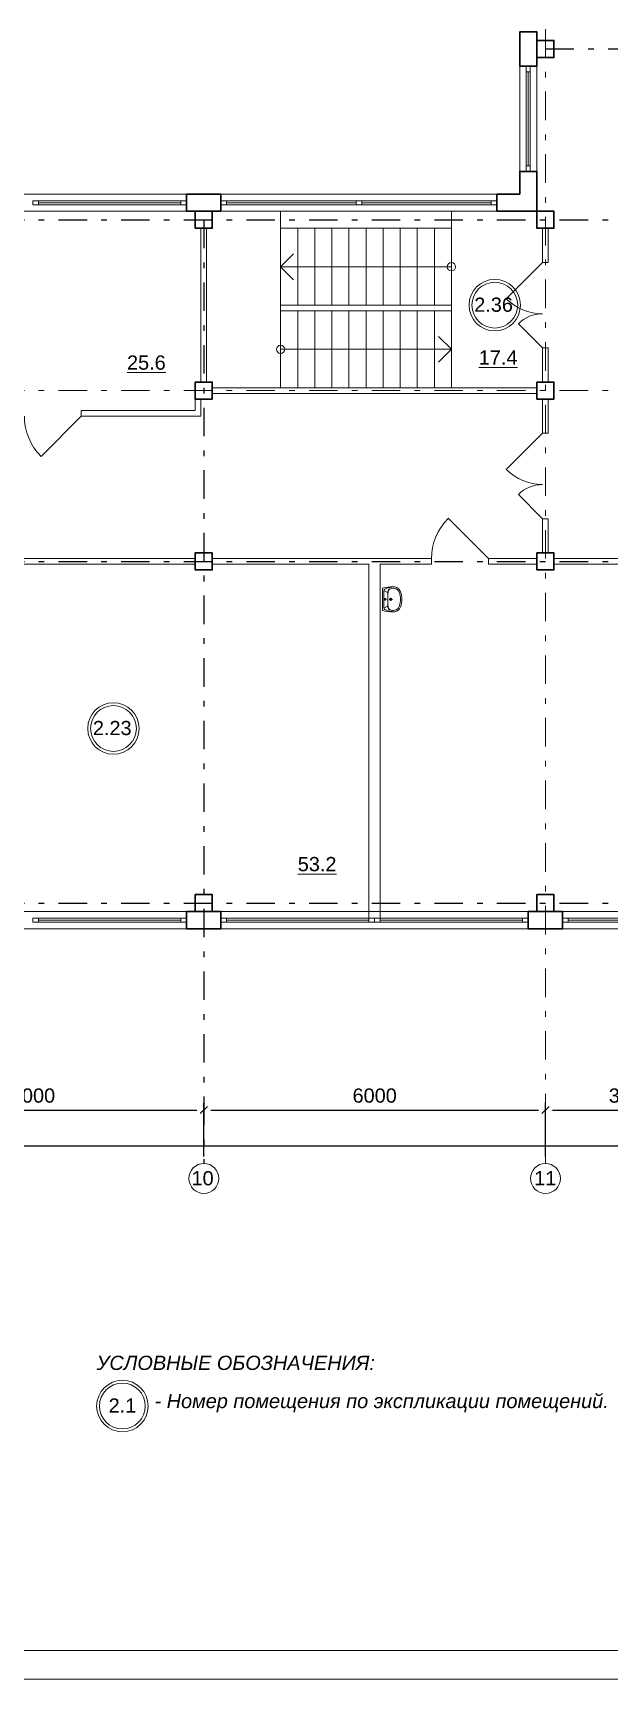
# Model space of a CAD drawing. Header units: metres. Extents: x -306 to 273, y -329 to 512.
# Drawn here: x 139.98 to 150.1, y 289.38 to 318.29 of the extents above; entities that cross this region are included whole.
import ezdxf
from ezdxf.enums import TextEntityAlignment as Align

# ---------------------------------------------------------------- set-up
doc = ezdxf.new("R2010")
doc.units = ezdxf.units.M
doc.header["$MEASUREMENT"] = 0
doc.linetypes.add('( Dashdot )', pattern=[1.001, 0.5, -0.25, 0.001, -0.25])
doc.layers.get('DEFPOINTS').update_dxf_attribs({"lineweight": 0})
doc.layers.add('Level 50', color=7, linetype='Continuous', lineweight=0)
doc.styles.add('Arial', font='ariali.ttf')
doc.styles.add('Standard_0', font='arial.ttf')
doc.styles.add('Style-Arial', font='arial.ttf')
doc.dimstyles.get("Standard").update_dxf_attribs({"dimtxt": 0.00018, "dimasz": 0.00018, "dimexe": 0.0002, "dimexo": 0.0625, "dimgap": 9e-05, "dimtad": 0, "dimtih": 1, "dimtoh": 1, "dimdec": 4, "dimlfac": 1000, "dimzin": 0, "dimdsep": 46, "dimtxsty": 'Standard_0', "dimcen": 9e-05, "dimadec": 0, "dimazin": 0, "dimtfac": 1, "dimtdec": 4, "dimtofl": 0, "dimtmove": 0, "dimatfit": 0, "dimfxl": 0.01, "dimfxlon": 1, "dimtolj": 1, "dimtzin": 0, "dimarcsym": 0})

# ---------------------------------------------------------------- blocks, each defined once
blk = doc.blocks.new('*U1656')
at = {"color": 7, "linetype": 'Continuous', "lineweight": 0}
blk.add_line((1.25, 0), (-1.25, 0), dxfattribs=at)
at = {"color": 7, "linetype": 'Continuous', "lineweight": 13, "flags": 128}
for points in [[(-1.35, 0.035), (-1.25, 0.035), (-1.25, -0.035), (-1.35, -0.035), (-1.35, 0.035)], [(1.25, 0.035), (1.35, 0.035), (1.35, -0.035), (1.25, -0.035), (1.25, 0.035)]]:
    blk.add_lwpolyline(points, close=True, dxfattribs=at)
at = {"color": 7, "linetype": 'Continuous', "lineweight": 0, "flags": 128}
blk.add_lwpolyline([(-1.25, 0.035), (1.25, 0.035), (1.25, -0.035), (-1.25, -0.035), (-1.25, 0.035)], close=True, dxfattribs=at)
blk = doc.blocks.new('*U1657')
at = {"color": 7, "linetype": 'Continuous', "lineweight": 0}
blk.add_line((1.25, 0.001), (-1.25, -0.001), dxfattribs=at)
at = {"color": 7, "linetype": 'Continuous', "lineweight": 13, "flags": 128}
for points in [[(-1.35, 0.034), (-1.25, 0.034), (-1.25, -0.036), (-1.35, -0.036), (-1.35, 0.034)], [(1.25, 0.036), (1.35, 0.036), (1.35, -0.034), (1.25, -0.034), (1.25, 0.036)]]:
    blk.add_lwpolyline(points, close=True, dxfattribs=at)
at = {"color": 7, "linetype": 'Continuous', "lineweight": 0, "flags": 128}
blk.add_lwpolyline([(-1.25, 0.034), (1.25, 0.036), (1.25, -0.034), (-1.25, -0.036), (-1.25, 0.034)], close=True, dxfattribs=at)
blk = doc.blocks.new('*U1662')
at = {"color": 7, "linetype": 'Continuous', "lineweight": 0, "flags": 128}
blk.add_lwpolyline([(42.05, 29.7), (42.05, -29.7), (-42.05, -29.7), (-42.05, 29.7), (42.05, 29.7)], close=True, dxfattribs=at)
at = {"layer": 'Level 50', "color": 7, "linetype": 'Continuous', "lineweight": 13}
blk.add_line((41.55, -29.2), (-41.25, -29.2), dxfattribs=at)
blk = doc.blocks.new('_Oblique-1')
at = {"color": 0, "linetype": 'ByBlock', "lineweight": -2}
blk.add_line((0.5, 0.5), (-0.5, -0.5), dxfattribs=at)
blk = doc.blocks.new('*D2567')
at = {"color": 0, "linetype": 'Continuous', "lineweight": -2, "transparency": 16777216}
for p, q in [((94.98, 298.561), (94.98, 298.872)), ((95.105, 298.747), (160.855, 298.747)), ((160.98, 298.561), (160.98, 298.872))]:
    blk.add_line(p, q, dxfattribs=at)
at = {"layer": 'DEFPOINTS', "color": 0, "linetype": 'Continuous', "lineweight": 0, "transparency": 16777216}
for p in [(160.98, 298.747), (94.98, 298.436), (160.98, 298.436)]:
    blk.add_point(p, dxfattribs=at)
at = {"color": 0, "linetype": 'Continuous', "lineweight": -2, "transparency": 16777216, "xscale": 0.125, "yscale": 0.125, "zscale": 0.125, "rotation": 180}
blk.add_blockref('_Oblique-1', (94.98, 298.747), dxfattribs=at)
at = {"color": 0, "linetype": 'Continuous', "lineweight": -2, "transparency": 16777216, "xscale": 0.125, "yscale": 0.125, "zscale": 0.125}
blk.add_blockref('_Oblique-1', (160.98, 298.747), dxfattribs=at)
at = {"color": 0, "linetype": 'Continuous', "lineweight": 0, "transparency": 16777216, "insert": (127.98, 299), "char_height": 0.25, "attachment_point": 5, "style": 'Style-Arial'}
blk.add_mtext('\\A1;66000', dxfattribs=at)
blk = doc.blocks.new('*U1659')
at = {"color": 7, "linetype": 'Continuous', "lineweight": 0}
for p in [(-0.227, 0.114), (0.227, 0.114)]:
    blk.add_line(p, (0, -0.114), dxfattribs=at)
blk = doc.blocks.new('*U1670')
at = {"color": 7, "linetype": 'Continuous', "lineweight": 13}
for radius in [0.452, 0.402]:
    blk.add_circle((0, 0), radius, dxfattribs=at)
at = {"color": 7, "linetype": 'Continuous', "lineweight": 13, "style": 'Style-Arial'}
blk.add_text('2.1', height=0.25, dxfattribs=at).set_placement((-0.242, 0.133), align=Align.TOP_LEFT)
blk = doc.blocks.new('*U1671')
at = {"color": 7, "linetype": 'Continuous', "lineweight": 0}
for p, q in [((-0.05, 0), (-2.325, 0)), ((2.325, 0), (0.05, 0))]:
    blk.add_line(p, q, dxfattribs=at)
at = {"color": 7, "linetype": 'Continuous', "lineweight": 0, "flags": 128}
for points in [[(-2.425, 0.15), (2.425, 0.15), (2.425, -0.15), (-2.425, -0.15), (-2.425, 0.15)], [(-2.325, 0.035), (2.325, 0.035), (2.325, -0.035), (-2.325, -0.035), (-2.325, 0.035)]]:
    blk.add_lwpolyline(points, close=True, dxfattribs=at)
at = {"color": 7, "linetype": 'Continuous', "lineweight": 13, "flags": 128}
for points in [[(-2.425, 0.035), (-2.325, 0.035), (-2.325, -0.035), (-2.425, -0.035), (-2.425, 0.035)], [(-0.05, 0.035), (0.05, 0.035), (0.05, -0.035), (-0.05, -0.035), (-0.05, 0.035)], [(2.325, 0.035), (2.425, 0.035), (2.425, -0.035), (2.325, -0.035), (2.325, 0.035)]]:
    blk.add_lwpolyline(points, close=True, dxfattribs=at)
blk = doc.blocks.new('*U1729')
at = {"color": 7, "linetype": 'Continuous', "lineweight": 13}
for radius in [0.452, 0.402]:
    blk.add_circle((0, 0), radius, dxfattribs=at)
at = {"color": 7, "linetype": 'Continuous', "lineweight": 13, "style": 'Style-Arial'}
blk.add_text('2.23', height=0.25, dxfattribs=at).set_placement((-0.361, 0.133), align=Align.TOP_LEFT)
blk = doc.blocks.new('*U1674')
at = {"color": 7, "linetype": 'Continuous', "lineweight": 13}
for radius in [0.452, 0.402]:
    blk.add_circle((0, 0), radius, dxfattribs=at)
at = {"color": 7, "linetype": 'Continuous', "lineweight": 13, "style": 'Style-Arial'}
blk.add_text('2.36', height=0.25, dxfattribs=at).set_placement((-0.361, 0.133), align=Align.TOP_LEFT)
blk = doc.blocks.new('ум9')
at = {"color": 252, "lineweight": 13}
for p, q in [((0.317, 0), (-0.317, 0)), ((-0.237, -0.059), (-0.19, -0.143)), ((0.228, -0.039), (-0.228, -0.039)), ((0.185, -0.156), (-0.171, -0.156)), ((0.046, -0.234), (-0.046, -0.234)), ((0.035, -0.08), (-0.035, -0.08)), ((0, -0.115), (0, -0.045)), ((0, -0.189), (0, -0.28)), ((0.237, -0.059), (0.19, -0.143))]:
    blk.add_line(p, q, dxfattribs=at)
for centre, radius in [((0, -0.234), 0.0351), ((0, -0.08), 0.0221), ((0, -0.234), 0.0221)]:
    blk.add_circle(centre, radius, dxfattribs=at)
for centre, radius, start, end in [((1.163, -0.334), 1.518, 167.3206, 178.6525), ((-0.135, -0.304), 0.22, 178.312, 234.1043), ((-0.355, -0.298), 0.00065, 358.312, 358.6525), ((0.089, -0.267), 0.429, 154.5977, 180.3349), ((-0.317, -0.001), 0.00065, 90, 167.3206), ((-0.135, -0.303), 0.18, 141.0504, 245.2718), ((-0.228, -0.117), 0.078, 90, 154.5977), ((-0.135, -0.303), 0.193, 141.0504, 147.7493), ((-0.181, -0.302), 0.159, 98.7111, 129.9424), ((-0.181, -0.302), 0.146, 86.1548, 129.9424), ((0.035, -0.093), 0.413, 272.4632, 300.3552), ((0.181, -0.302), 0.146, 50.0576, 93.8452), ((0.181, -0.302), 0.159, 50.0576, 81.2889), ((0.135, -0.303), 0.18, 294.7282, 38.9496), ((0.228, -0.117), 0.078, 25.4023, 90), ((0.135, -0.304), 0.22, 305.8957, 1.688), ((0.135, -0.303), 0.193, 32.2507, 38.9496), ((-0.089, -0.267), 0.429, 359.6651, 25.4023), ((0.317, -0.001), 0.00065, 12.6794, 90), ((-1.163, -0.334), 1.518, 1.3475, 12.6794), ((0.355, -0.298), 0.00065, 181.3475, 181.688), ((-0.035, -0.093), 0.452, 239.6448, 267.5368), ((-0.035, -0.093), 0.413, 244.8898, 267.5368), ((0, 0.104), 0.65, 265.1692, 274.8308), ((0, 0.104), 0.611, 265.1692, 274.8308), ((0.035, -0.093), 0.452, 272.4632, 300.3552)]:
    blk.add_arc(centre, radius, start, end, dxfattribs=at)
blk = doc.blocks.new('*U1890')
at = {"color": 7, "linetype": 'Continuous', "lineweight": 13}
for p, q in [((0.318, 0.75), (-0.318, 0.114)), ((0.318, -0.75), (-0.106, -0.326))]:
    blk.add_line(p, q, dxfattribs=at)
at = {"color": 7, "linetype": 'Continuous', "lineweight": 0}
for centre, radius, start, end in [((0.318, 0.75), 0.9, 225, 270), ((0.318, -0.75), 0.6, 90, 135)]:
    blk.add_arc(centre, radius, start, end, dxfattribs=at)
blk = doc.blocks.new('*U1888')
at = {"color": 7, "lineweight": 13}
blk.add_line((-0.5, 0.354), (0.207, -0.354), dxfattribs=at)
at = {"color": 7, "lineweight": 0}
blk.add_arc((-0.5, 0.354), 1, 315, 360, dxfattribs=at)
blk = doc.blocks.new('*D2360')
at = {"color": 0, "linetype": 'Continuous', "lineweight": -2, "transparency": 16777216}
for p, q in [((136.98, 298.561), (136.98, 299.499)), ((137.105, 299.374), (142.855, 299.374)), ((142.98, 298.561), (142.98, 299.499))]:
    blk.add_line(p, q, dxfattribs=at)
at = {"layer": 'DEFPOINTS', "color": 0, "linetype": 'Continuous', "lineweight": 0, "transparency": 16777216}
for p in [(142.98, 299.374), (136.98, 298.436), (142.98, 298.436)]:
    blk.add_point(p, dxfattribs=at)
at = {"color": 0, "linetype": 'Continuous', "lineweight": -2, "transparency": 16777216, "xscale": 0.125, "yscale": 0.125, "zscale": 0.125, "rotation": 180}
blk.add_blockref('_Oblique-1', (136.98, 299.374), dxfattribs=at)
at = {"color": 0, "linetype": 'Continuous', "lineweight": -2, "transparency": 16777216, "xscale": 0.125, "yscale": 0.125, "zscale": 0.125}
blk.add_blockref('_Oblique-1', (142.98, 299.374), dxfattribs=at)
at = {"color": 0, "linetype": 'Continuous', "lineweight": 0, "transparency": 16777216, "insert": (139.98, 299.627), "char_height": 0.25, "attachment_point": 5, "style": 'Style-Arial'}
blk.add_mtext('\\A1;6000', dxfattribs=at)
blk = doc.blocks.new('*D2361')
at = {"color": 0, "linetype": 'Continuous', "lineweight": -2, "transparency": 16777216}
for p, q in [((142.98, 298.561), (142.98, 299.499)), ((143.105, 299.374), (148.855, 299.374)), ((148.98, 298.561), (148.98, 299.499))]:
    blk.add_line(p, q, dxfattribs=at)
at = {"layer": 'DEFPOINTS', "color": 0, "linetype": 'Continuous', "lineweight": 0, "transparency": 16777216}
for p in [(148.98, 299.374), (142.98, 298.436), (148.98, 298.436)]:
    blk.add_point(p, dxfattribs=at)
at = {"color": 0, "linetype": 'Continuous', "lineweight": -2, "transparency": 16777216, "xscale": 0.125, "yscale": 0.125, "zscale": 0.125, "rotation": 180}
blk.add_blockref('_Oblique-1', (142.98, 299.374), dxfattribs=at)
at = {"color": 0, "linetype": 'Continuous', "lineweight": -2, "transparency": 16777216, "xscale": 0.125, "yscale": 0.125, "zscale": 0.125}
blk.add_blockref('_Oblique-1', (148.98, 299.374), dxfattribs=at)
at = {"color": 0, "linetype": 'Continuous', "lineweight": 0, "transparency": 16777216, "insert": (145.98, 299.627), "char_height": 0.25, "attachment_point": 5, "style": 'Style-Arial'}
blk.add_mtext('\\A1;6000', dxfattribs=at)
blk = doc.blocks.new('*D2362')
at = {"color": 0, "linetype": 'Continuous', "lineweight": -2, "transparency": 16777216}
for p, q in [((148.98, 298.561), (148.98, 299.499)), ((149.105, 299.374), (151.855, 299.374)), ((151.98, 298.561), (151.98, 299.499))]:
    blk.add_line(p, q, dxfattribs=at)
at = {"layer": 'DEFPOINTS', "color": 0, "linetype": 'Continuous', "lineweight": 0, "transparency": 16777216}
for p in [(151.98, 299.374), (148.98, 298.436), (151.98, 298.436)]:
    blk.add_point(p, dxfattribs=at)
at = {"color": 0, "linetype": 'Continuous', "lineweight": -2, "transparency": 16777216, "xscale": 0.125, "yscale": 0.125, "zscale": 0.125, "rotation": 180}
blk.add_blockref('_Oblique-1', (148.98, 299.374), dxfattribs=at)
at = {"color": 0, "linetype": 'Continuous', "lineweight": -2, "transparency": 16777216, "xscale": 0.125, "yscale": 0.125, "zscale": 0.125}
blk.add_blockref('_Oblique-1', (151.98, 299.374), dxfattribs=at)
at = {"color": 0, "linetype": 'Continuous', "lineweight": 0, "transparency": 16777216, "insert": (150.48, 299.627), "char_height": 0.25, "attachment_point": 5, "style": 'Style-Arial'}
blk.add_mtext('\\A1;3000', dxfattribs=at)

msp = doc.modelspace()

# ---------------------------------------------------------------- linework, layer by layer
at = {"color": 1, "linetype": '( Dashdot )', "lineweight": 0}
for p, q in [((148.97987428, 346.95949373), (148.97987428, 298.43607877)), ((92.02828637, 312.00949373), (163.92828637, 312.00949373))]:
    msp.add_line(p, q, dxfattribs=at)
at = {"color": 1, "linetype": '( Dashdot )'}
for p, q in [((148.97987428, 318.00949373), (163.92828637, 318.00949373)), ((92.02828637, 315.00949373), (163.92828637, 315.00949373)), ((142.97987428, 315.00949373), (142.97987428, 298.43607877)), ((92.02828637, 309.00949373), (163.92828637, 309.00949373)), ((92.02828637, 303.00949373), (163.92828637, 303.00949373))]:
    msp.add_line(p, q, dxfattribs=at)
at = {"color": 7, "linetype": 'Continuous', "lineweight": 0}
for p, q in [((148.67828637, 315.95949373), (148.67828637, 317.60949373)), ((144.62828637, 313.50949373), (144.62828637, 314.85949373)), ((144.92828637, 313.50949373), (144.92828637, 314.85949373)), ((145.22828637, 313.50949373), (145.22828637, 314.85949373)), ((145.52828637, 313.50949373), (145.52828637, 314.85949373)), ((145.82828637, 313.50949373), (145.82828637, 314.85949373)), ((146.12828637, 313.50949373), (146.12828637, 314.85949373)), ((146.42828637, 313.50949373), (146.42828637, 314.85949373)), ((146.72828637, 313.50949373), (146.72828637, 314.85949373)), ((147.02828637, 313.50949373), (147.02828637, 314.85949373)), ((147.32828637, 314.18449373), (144.32828637, 314.18449373)), ((144.62828637, 312.05949373), (144.62828637, 313.40949373)), ((144.92828637, 312.05949373), (144.92828637, 313.40949373)), ((145.22828637, 312.05949373), (145.22828637, 313.40949373)), ((145.52828637, 312.05949373), (145.52828637, 313.40949373)), ((145.82828637, 312.05949373), (145.82828637, 313.40949373)), ((146.12828637, 312.05949373), (146.12828637, 313.40949373)), ((146.42828637, 312.05949373), (146.42828637, 313.40949373)), ((146.72828637, 312.05949373), (146.72828637, 313.40949373)), ((147.02828637, 312.05949373), (147.02828637, 313.40949373)), ((144.32828637, 312.73449373), (147.32828637, 312.73449373))]:
    msp.add_line(p, q, dxfattribs=at)
at = {"color": 7, "linetype": 'Continuous', "lineweight": 30}
for p in [(148.12828637, 315.15949373), (148.52828637, 315.45949373)]:
    msp.add_line(p, (148.12828637, 315.45949373), dxfattribs=at)
at = {"color": 7, "linetype": 'Continuous', "lineweight": 13}
for p, q in [((144.32828637, 315.15949373), (143.27828637, 315.15949373)), ((144.32828637, 312.05949373), (144.32828637, 315.15949373)), ((147.32828637, 312.05949373), (147.32828637, 315.15949373)), ((147.32828637, 315.15949373), (148.12828637, 315.15949373)), ((149.02828637, 314.25949373), (148.92828637, 314.25949373)), ((147.32828637, 313.50949373), (144.32828637, 313.50949373)), ((147.32828637, 313.50949373), (147.32828637, 313.40949373)), ((149.02828637, 312.75949373), (148.92828637, 312.75949373)), ((140.82828637, 311.65949373), (140.82828637, 311.55949373)), ((142.82828637, 311.85949373), (142.82828637, 311.65949373)), ((142.92828637, 311.85949373), (142.92828637, 311.55949373)), ((149.02828637, 311.25949373), (148.92828637, 311.25949373)), ((149.02828637, 309.75949373), (148.92828637, 309.75949373)), ((146.97828637, 309.05949373), (146.97828637, 308.95949373)), ((147.97828637, 309.05949373), (147.97828637, 308.95949373))]:
    msp.add_line(p, q, dxfattribs=at)
at = {"color": 7, "linetype": 'Continuous', "lineweight": 30, "flags": 128}
for points in [[(148.52828637, 317.70949373), (148.52828637, 318.30949373), (148.82828637, 318.30949373), (148.82828637, 317.70949373), (148.52828637, 317.70949373)], [(148.82828637, 318.15949373), (148.82828637, 317.85949373), (149.12828637, 317.85949373), (149.12828637, 318.15949373), (148.82828637, 318.15949373)], [(143.27828637, 315.15949373), (142.67828637, 315.15949373), (142.67828637, 315.45949373), (143.27828637, 315.45949373), (143.27828637, 315.15949373)], [(142.82828637, 315.15949373), (142.82828637, 314.85949373), (143.12828637, 314.85949373), (143.12828637, 315.15949373), (142.82828637, 315.15949373)], [(148.82828637, 315.15949373), (148.82828637, 314.85949373), (149.12828637, 314.85949373), (149.12828637, 315.15949373), (148.82828637, 315.15949373)], [(142.82828637, 312.15949373), (142.82828637, 311.85949373), (143.12828637, 311.85949373), (143.12828637, 312.15949373), (142.82828637, 312.15949373)], [(148.82828637, 312.15949373), (148.82828637, 311.85949373), (149.12828637, 311.85949373), (149.12828637, 312.15949373), (148.82828637, 312.15949373)], [(142.82828637, 309.15949373), (142.82828637, 308.85949373), (143.12828637, 308.85949373), (143.12828637, 309.15949373), (142.82828637, 309.15949373)], [(148.82828637, 309.15949373), (148.82828637, 308.85949373), (149.12828637, 308.85949373), (149.12828637, 309.15949373), (148.82828637, 309.15949373)], [(142.82828637, 303.15949373), (142.82828637, 302.85949373), (143.12828637, 302.85949373), (143.12828637, 303.15949373), (142.82828637, 303.15949373)], [(148.82828637, 303.15949373), (148.82828637, 302.85949373), (149.12828637, 302.85949373), (149.12828637, 303.15949373), (148.82828637, 303.15949373)], [(143.27828637, 302.55949373), (142.67828637, 302.55949373), (142.67828637, 302.85949373), (143.27828637, 302.85949373), (143.27828637, 302.55949373)], [(149.27828637, 302.55949373), (148.67828637, 302.55949373), (148.67828637, 302.85949373), (149.27828637, 302.85949373), (149.27828637, 302.55949373)]]:
    msp.add_lwpolyline(points, close=True, dxfattribs=at)
at = {"color": 7, "linetype": 'Continuous', "lineweight": 0, "flags": 128}
for points in [[(148.52828637, 317.70949373), (148.52828637, 315.85949373), (148.82828637, 315.85949373), (148.82828637, 317.70949373), (148.52828637, 317.70949373)], [(148.71328637, 317.60949373), (148.64328637, 317.60949373), (148.64328637, 315.95949373), (148.71328637, 315.95949373), (148.71328637, 317.60949373)], [(137.27828637, 315.45949373), (142.67828637, 315.45949373), (142.67828637, 315.15949373), (137.27828637, 315.15949373), (137.27828637, 315.45949373)], [(137.27828637, 302.85949373), (142.67828637, 302.85949373), (142.67828637, 302.55949373), (137.27828637, 302.55949373), (137.27828637, 302.85949373)], [(143.27828637, 302.85949373), (148.67828637, 302.85949373), (148.67828637, 302.55949373), (143.27828637, 302.55949373), (143.27828637, 302.85949373)], [(149.27828637, 302.85949373), (154.67828637, 302.85949373), (154.67828637, 302.55949373), (149.27828637, 302.55949373), (149.27828637, 302.85949373)]]:
    msp.add_lwpolyline(points, close=True, dxfattribs=at)
at = {"color": 7, "linetype": 'Continuous', "lineweight": 13, "flags": 128}
for points in [[(148.64328637, 317.70949373), (148.64328637, 317.60949373), (148.71328637, 317.60949373), (148.71328637, 317.70949373), (148.64328637, 317.70949373)], [(148.64328637, 315.95949373), (148.64328637, 315.85949373), (148.71328637, 315.85949373), (148.71328637, 315.95949373), (148.64328637, 315.95949373)], [(142.92828637, 314.85949373), (142.92828637, 312.15949373), (143.02828637, 312.15949373), (143.02828637, 314.85949373), (142.92828637, 314.85949373)], [(143.12828637, 312.05949373), (148.82828637, 312.05949373), (148.82828637, 311.95949373), (143.12828637, 311.95949373), (143.12828637, 312.05949373)]]:
    msp.add_lwpolyline(points, close=True, dxfattribs=at)
at = {"color": 7, "linetype": 'Continuous', "lineweight": 30, "flags": 128}
for points in [[(148.82828637, 315.85949373), (148.82828637, 315.15949373), (148.12828637, 315.15949373)], [(148.82828637, 315.85949373), (148.52828637, 315.85949373), (148.52828637, 315.45949373)]]:
    msp.add_lwpolyline(points, dxfattribs=at)
at = {"color": 7, "linetype": 'Continuous', "lineweight": 13, "flags": 128}
for points in [[(147.32828637, 314.85949373), (144.32828637, 314.85949373)], [(149.02828637, 314.25949373), (149.02828637, 314.85949373), (148.92828637, 314.85949373), (148.92828637, 314.25949373)], [(147.32828637, 313.40949373), (144.32828637, 313.40949373)], [(148.92828637, 312.75949373), (148.92828637, 312.15949373), (149.02828637, 312.15949373), (149.02828637, 312.75949373)], [(142.82828637, 311.65949373), (140.82828637, 311.65949373)], [(148.92828637, 311.25949373), (148.92828637, 311.85949373), (149.02828637, 311.85949373), (149.02828637, 311.25949373)], [(142.92828637, 311.55949373), (140.82828637, 311.55949373)], [(149.02828637, 309.75949373), (149.02828637, 309.15949373), (148.92828637, 309.15949373), (148.92828637, 309.75949373)], [(139.02828637, 309.05949373), (142.82828637, 309.05949373), (142.82828637, 308.95949373), (139.02828637, 308.95949373)], [(145.87828637, 308.95949373), (143.12828637, 308.95949373), (143.12828637, 309.05949373), (146.97828637, 309.05949373)], [(147.97828637, 309.05949373), (148.82828637, 309.05949373), (148.82828637, 308.95949373), (147.97828637, 308.95949373)], [(153.72828637, 309.05949373), (149.12828637, 309.05949373)], [(149.12828637, 308.95949373), (154.82828637, 308.95949373), (154.82828637, 309.05949373), (153.82828637, 309.05949373)], [(145.87828637, 308.95949373), (145.87828637, 302.74449373), (146.07828637, 302.74449373), (146.07828637, 308.95949373)], [(146.97828637, 308.95949373), (146.07828637, 308.95949373)]]:
    msp.add_lwpolyline(points, dxfattribs=at)
at = {"color": 7, "linetype": 'Continuous', "lineweight": 0}
for centre in [(147.32828637, 314.18449373), (144.32828637, 312.73449373)]:
    msp.add_circle(centre, 0.07327717, dxfattribs=at)
at = {"color": 7, "linetype": 'Continuous', "lineweight": 13}
for centre in [(142.97987428, 298.17272333), (148.97987428, 298.17272333)]:
    msp.add_circle(centre, 0.26335544, dxfattribs=at)

# ---------------------------------------------------------------- block references
at = {"color": 7, "linetype": 'Continuous', "lineweight": 13, "extrusion": (0, 0, -1)}
msp.add_blockref('*U1671', (-145.70332273, 315.30953469), dxfattribs=at)
at = {"color": 7, "linetype": 'Continuous', "lineweight": 13}
for name, p in [('*U1656', (141.32823976, 315.30953469)), ('*U1890', (148.61008976, 313.50951633)), ('*U1674', (148.08936837, 313.51042666)), ('*U1890', (148.61008976, 310.50951633)), ('*U1729', (141.39237938, 306.07541868)), ('*U1656', (141.32823976, 302.70953469)), ('*U1657', (144.62823976, 302.70843469)), ('*U1656', (147.32823976, 302.70953469)), ('*U1657', (150.62823976, 302.70843469)), ('*U1670', (141.54958759, 294.1758155))]:
    msp.add_blockref(name, p, dxfattribs=at)
at = {"color": 7, "linetype": 'Continuous', "lineweight": 0}
for p, rotation in [((144.44187732, 314.18449033), 270), ((147.21469541, 312.73449712), 90)]:
    msp.add_blockref('*U1659', p, dxfattribs=dict(at, rotation=rotation))
at = {"color": 7, "lineweight": 13, "extrusion": (0, 0, -1)}
msp.add_blockref('*U1888', (-140.32833297, 311.20596633), dxfattribs=at)
at = {"color": 7, "lineweight": 13, "rotation": 180}
msp.add_blockref('*U1888', (147.47833297, 309.41302113), dxfattribs=at)
at = {"color": 252, "lineweight": 13, "xscale": 0.6221590909090893, "yscale": 0.6221590909090893, "zscale": 0.6221590909090893, "rotation": 90}
msp.add_blockref('ум9', (146.11685099, 308.34345198), dxfattribs=at)
at = {"layer": 'Level 50', "color": 7, "linetype": 'Continuous', "lineweight": 13}
msp.add_blockref('*U1662', (127.82986233, 319.08055446), dxfattribs=at)

# ---------------------------------------------------------------- texts
at = {"color": 7, "linetype": 'Continuous', "lineweight": 13, "style": 'Style-Arial'}
for s, p in [('%%u25.6%%U', (141.63079401, 312.62652915)), ('%%u17.4%%U', (147.80774398, 312.71533039)), ('%%u53.2%%U', (144.62926664, 303.81897023))]:
    msp.add_text(s, height=0.25, dxfattribs=at).set_placement(p, align=Align.TOP_LEFT)
at = {"color": 7, "linetype": 'Continuous', "lineweight": 30, "style": 'Style-Arial'}
for s, p in [('10', (142.76379923, 298.30198596)), ('11', (148.78118968, 298.30198596))]:
    msp.add_text(s, height=0.25, dxfattribs=at).set_placement(p, align=Align.TOP_LEFT)
at = {"color": 18, "linetype": 'Continuous', "lineweight": 13, "true_color": 0x000000, "style": 'Arial'}
for s, p in [('УСЛОВНЫЕ ОБОЗНАЧЕНИЯ:', (143.54107615, 295.05913193)), ('- Номер помещения по экспликации помещений.', (146.10260367, 294.38914742))]:
    msp.add_text(s, height=0.25, dxfattribs=at).set_placement(p, align=Align.TOP_CENTER)

# ---------------------------------------------------------------- dimensions: what is measured, and where the dimension line sits
at = {"color": 5, "linetype": 'Continuous', "lineweight": 0}
for base, p1, p2, picture, middle in [((142.97987428, 299.37413048), (136.97987428, 298.43607877), (142.97987428, 298.43607877), '*D2360', (139.97987428, 299.62677372)), ((148.97987428, 299.37413048), (142.97987428, 298.43607877), (148.97987428, 298.43607877), '*D2361', (145.97987428, 299.62677372)), ((151.97987428, 299.37413048), (148.97987428, 298.43607877), (151.97987428, 298.43607877), '*D2362', (150.47987428, 299.62685899)), ((160.9798742792, 298.747006244), (94.9798742792, 298.4360787709), (160.9798742792, 298.4360787709), '*D2567', (127.9798742792, 298.9996494909))]:
    dim = msp.add_linear_dim(base=base, p1=p1, p2=p2, dimstyle='Standard', override={"dimtxt": 0.25, "dimasz": 0.125, "dimexe": 0.125, "dimexo": 0.125, "dimgap": 0.125, "dimtad": 1, "dimtih": 0, "dimtoh": 0, "dimzin": 11, "dimtxsty": 'Style-Arial', "dimblk": '_Oblique-1', "dimfxlon": 0, "dimfrac": 2, "dimtzin": 11}, dxfattribs=at)
    dim.commit()
    dim.dimension.update_dxf_attribs({"geometry": picture, "text_midpoint": middle})

doc.saveas('drawing.dxf')
